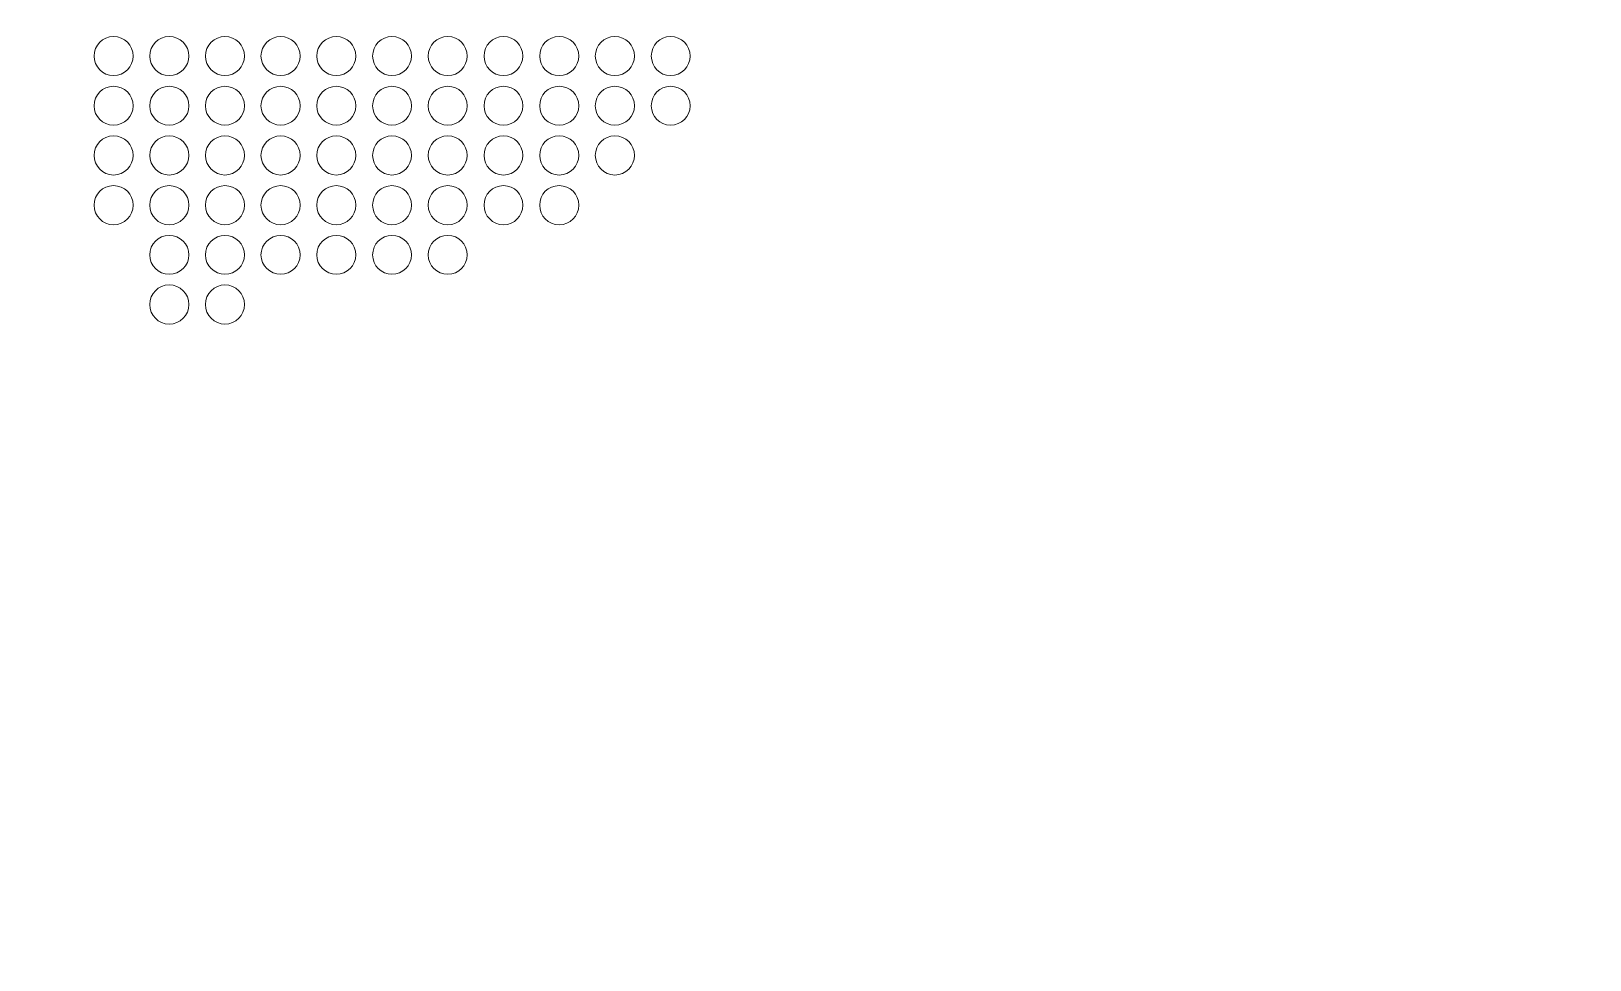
# Model space of a CAD drawing. Header units: inches. Extents: x 243 to 900, y -519 to -86.
# Drawn here: x 572.9 to 642.1, y -435.4 to -394.1 of the extents above; entities that cross this region are included whole.
import ezdxf

# ---------------------------------------------------------------- set-up
doc = ezdxf.new("R2010")
doc.units = ezdxf.units.IN
doc.header["$MEASUREMENT"] = 0
doc.layers.add('Layer 1', color=7, linetype='Continuous')

# ---------------------------------------------------------------- blocks, each defined once
blk = doc.blocks.new('block 3')
at = {"layer": 'Layer 1', "lineweight": 0}
blk.add_open_spline([(898.138, -484.267), (898.138, -494.991), (889.368, -503.763), (878.645, -503.763), (878.645, -503.763), (266.12, -503.763), (266.12, -503.763), (255.397, -503.763), (246.624, -494.991), (246.624, -484.267), (246.624, -484.267), (246.624, -108.507), (246.624, -108.507), (246.624, -97.783), (255.397, -89.011), (266.12, -89.011), (266.12, -89.011), (878.645, -89.011), (878.645, -89.011), (889.368, -89.011), (898.138, -97.783), (898.138, -108.507), (898.138, -108.507), (898.138, -484.267), (898.138, -484.267)], degree=3, knots=[0, 0, 0, 0, 1, 1, 1, 2, 2, 2, 3, 3, 3, 4, 4, 4, 5, 5, 5, 6, 6, 6, 7, 7, 7, 8, 8, 8, 8], dxfattribs=at)
blk = doc.blocks.new('block 2')
at = {"layer": 'Layer 1'}
blk.add_blockref('block 3', (0, 0), dxfattribs=at)
blk = doc.blocks.new('block 265')
at = {"layer": 'Layer 1', "lineweight": 0}
for points in [[(577.447, -395.23), (577.447, -395.703), (577.053, -396.1), (576.577, -396.1), (576.088, -396.1), (575.71, -395.703), (575.71, -395.23), (575.71, -394.742), (576.088, -394.362), (576.577, -394.362), (577.053, -394.362), (577.447, -394.742), (577.447, -395.23)], [(579.921, -395.23), (579.921, -395.703), (579.525, -396.1), (579.049, -396.1), (578.562, -396.1), (578.182, -395.703), (578.182, -395.23), (578.182, -394.742), (578.562, -394.362), (579.049, -394.362), (579.525, -394.362), (579.921, -394.742), (579.921, -395.23)], [(582.391, -395.23), (582.391, -395.703), (581.997, -396.1), (581.524, -396.1), (581.048, -396.1), (580.651, -395.703), (580.651, -395.23), (580.651, -394.742), (581.048, -394.362), (581.524, -394.362), (581.997, -394.362), (582.391, -394.742), (582.391, -395.23)], [(584.865, -395.23), (584.865, -395.703), (584.466, -396.1), (583.993, -396.1), (583.522, -396.1), (583.123, -395.703), (583.123, -395.23), (583.123, -394.742), (583.522, -394.362), (583.993, -394.362), (584.466, -394.362), (584.865, -394.742), (584.865, -395.23)], [(587.334, -395.23), (587.334, -395.703), (586.954, -396.1), (586.465, -396.1), (585.991, -396.1), (585.597, -395.703), (585.597, -395.23), (585.597, -394.742), (585.991, -394.362), (586.465, -394.362), (586.954, -394.362), (587.334, -394.742), (587.334, -395.23)], [(589.809, -395.23), (589.809, -395.703), (589.423, -396.1), (588.937, -396.1), (588.466, -396.1), (588.083, -395.703), (588.083, -395.23), (588.083, -394.742), (588.466, -394.362), (588.937, -394.362), (589.423, -394.362), (589.809, -394.742), (589.809, -395.23)], [(592.276, -395.23), (592.276, -395.703), (591.901, -396.1), (591.425, -396.1), (590.935, -396.1), (590.552, -395.703), (590.552, -395.23), (590.552, -394.742), (590.935, -394.362), (591.425, -394.362), (591.901, -394.362), (592.276, -394.742), (592.276, -395.23)], [(594.753, -395.23), (594.753, -395.703), (594.37, -396.1), (593.897, -396.1), (593.41, -396.1), (593.03, -395.703), (593.03, -395.23), (593.03, -394.742), (593.41, -394.362), (593.897, -394.362), (594.37, -394.362), (594.753, -394.742), (594.753, -395.23)], [(597.241, -395.23), (597.241, -395.703), (596.844, -396.1), (596.369, -396.1), (595.88, -396.1), (595.501, -395.703), (595.501, -395.23), (595.501, -394.742), (595.88, -394.362), (596.369, -394.362), (596.844, -394.362), (597.241, -394.742), (597.241, -395.23)], [(599.71, -395.23), (599.71, -395.703), (599.33, -396.1), (598.841, -396.1), (598.367, -396.1), (597.971, -395.703), (597.971, -395.23), (597.971, -394.742), (598.367, -394.362), (598.841, -394.362), (599.33, -394.362), (599.71, -394.742), (599.71, -395.23)], [(602.182, -395.23), (602.182, -395.703), (601.799, -396.1), (601.31, -396.1), (600.839, -396.1), (600.459, -395.703), (600.459, -395.23), (600.459, -394.742), (600.839, -394.362), (601.31, -394.362), (601.799, -394.362), (602.182, -394.742), (602.182, -395.23)]]:
    blk.add_open_spline(points, degree=3, knots=[0, 0, 0, 0, 1, 1, 1, 2, 2, 2, 3, 3, 3, 4, 4, 4, 4], dxfattribs=at)
blk = doc.blocks.new('block 266')
at = {"layer": 'Layer 1', "lineweight": 0}
for points in [[(577.447, -397.443), (577.447, -397.916), (577.053, -398.298), (576.577, -398.298), (576.088, -398.298), (575.71, -397.916), (575.71, -397.443), (575.71, -396.954), (576.088, -396.573), (576.577, -396.573), (577.053, -396.573), (577.447, -396.954), (577.447, -397.443)], [(579.921, -397.443), (579.921, -397.916), (579.525, -398.298), (579.049, -398.298), (578.562, -398.298), (578.182, -397.916), (578.182, -397.443), (578.182, -396.954), (578.562, -396.573), (579.049, -396.573), (579.525, -396.573), (579.921, -396.954), (579.921, -397.443)], [(582.391, -397.443), (582.391, -397.916), (581.997, -398.298), (581.524, -398.298), (581.048, -398.298), (580.651, -397.916), (580.651, -397.443), (580.651, -396.954), (581.048, -396.573), (581.524, -396.573), (581.997, -396.573), (582.391, -396.954), (582.391, -397.443)], [(584.865, -397.443), (584.865, -397.916), (584.466, -398.298), (583.993, -398.298), (583.522, -398.298), (583.123, -397.916), (583.123, -397.443), (583.123, -396.954), (583.522, -396.573), (583.993, -396.573), (584.466, -396.573), (584.865, -396.954), (584.865, -397.443)], [(587.334, -397.443), (587.334, -397.916), (586.954, -398.298), (586.465, -398.298), (585.991, -398.298), (585.597, -397.916), (585.597, -397.443), (585.597, -396.954), (585.991, -396.573), (586.465, -396.573), (586.954, -396.573), (587.334, -396.954), (587.334, -397.443)], [(589.809, -397.443), (589.809, -397.916), (589.423, -398.298), (588.937, -398.298), (588.466, -398.298), (588.083, -397.916), (588.083, -397.443), (588.083, -396.954), (588.466, -396.573), (588.937, -396.573), (589.423, -396.573), (589.809, -396.954), (589.809, -397.443)], [(592.276, -397.443), (592.276, -397.916), (591.901, -398.298), (591.425, -398.298), (590.935, -398.298), (590.552, -397.916), (590.552, -397.443), (590.552, -396.954), (590.935, -396.573), (591.425, -396.573), (591.901, -396.573), (592.276, -396.954), (592.276, -397.443)], [(594.753, -397.443), (594.753, -397.916), (594.37, -398.298), (593.897, -398.298), (593.41, -398.298), (593.03, -397.916), (593.03, -397.443), (593.03, -396.954), (593.41, -396.573), (593.897, -396.573), (594.37, -396.573), (594.753, -396.954), (594.753, -397.443)], [(597.241, -397.443), (597.241, -397.916), (596.844, -398.298), (596.369, -398.298), (595.88, -398.298), (595.501, -397.916), (595.501, -397.443), (595.501, -396.954), (595.88, -396.573), (596.369, -396.573), (596.844, -396.573), (597.241, -396.954), (597.241, -397.443)], [(599.71, -397.443), (599.71, -397.916), (599.33, -398.298), (598.841, -398.298), (598.367, -398.298), (597.971, -397.916), (597.971, -397.443), (597.971, -396.954), (598.367, -396.573), (598.841, -396.573), (599.33, -396.573), (599.71, -396.954), (599.71, -397.443)], [(602.182, -397.443), (602.182, -397.916), (601.799, -398.298), (601.31, -398.298), (600.839, -398.298), (600.459, -397.916), (600.459, -397.443), (600.459, -396.954), (600.839, -396.573), (601.31, -396.573), (601.799, -396.573), (602.182, -396.954), (602.182, -397.443)]]:
    blk.add_open_spline(points, degree=3, knots=[0, 0, 0, 0, 1, 1, 1, 2, 2, 2, 3, 3, 3, 4, 4, 4, 4], dxfattribs=at)
blk = doc.blocks.new('block 267')
at = {"layer": 'Layer 1', "lineweight": 0}
for points in [[(577.447, -399.641), (577.447, -400.116), (577.053, -400.513), (576.577, -400.513), (576.088, -400.513), (575.71, -400.116), (575.71, -399.641), (575.71, -399.17), (576.088, -398.773), (576.577, -398.773), (577.053, -398.773), (577.447, -399.17), (577.447, -399.641)], [(579.921, -399.641), (579.921, -400.116), (579.525, -400.513), (579.049, -400.513), (578.562, -400.513), (578.182, -400.116), (578.182, -399.641), (578.182, -399.17), (578.562, -398.773), (579.049, -398.773), (579.525, -398.773), (579.921, -399.17), (579.921, -399.641)], [(582.391, -399.641), (582.391, -400.116), (581.997, -400.513), (581.524, -400.513), (581.048, -400.513), (580.651, -400.116), (580.651, -399.641), (580.651, -399.17), (581.048, -398.773), (581.524, -398.773), (581.997, -398.773), (582.391, -399.17), (582.391, -399.641)], [(584.865, -399.641), (584.865, -400.116), (584.466, -400.513), (583.993, -400.513), (583.522, -400.513), (583.123, -400.116), (583.123, -399.641), (583.123, -399.17), (583.522, -398.773), (583.993, -398.773), (584.466, -398.773), (584.865, -399.17), (584.865, -399.641)], [(587.334, -399.641), (587.334, -400.116), (586.954, -400.513), (586.465, -400.513), (585.991, -400.513), (585.597, -400.116), (585.597, -399.641), (585.597, -399.17), (585.991, -398.773), (586.465, -398.773), (586.954, -398.773), (587.334, -399.17), (587.334, -399.641)], [(589.809, -399.641), (589.809, -400.116), (589.423, -400.513), (588.937, -400.513), (588.466, -400.513), (588.083, -400.116), (588.083, -399.641), (588.083, -399.17), (588.466, -398.773), (588.937, -398.773), (589.423, -398.773), (589.809, -399.17), (589.809, -399.641)], [(592.276, -399.641), (592.276, -400.116), (591.901, -400.513), (591.425, -400.513), (590.935, -400.513), (590.552, -400.116), (590.552, -399.641), (590.552, -399.17), (590.935, -398.773), (591.425, -398.773), (591.901, -398.773), (592.276, -399.17), (592.276, -399.641)], [(594.753, -399.641), (594.753, -400.116), (594.37, -400.513), (593.897, -400.513), (593.41, -400.513), (593.03, -400.116), (593.03, -399.641), (593.03, -399.17), (593.41, -398.773), (593.897, -398.773), (594.37, -398.773), (594.753, -399.17), (594.753, -399.641)], [(597.241, -399.641), (597.241, -400.116), (596.844, -400.513), (596.369, -400.513), (595.88, -400.513), (595.501, -400.116), (595.501, -399.641), (595.501, -399.17), (595.88, -398.773), (596.369, -398.773), (596.844, -398.773), (597.241, -399.17), (597.241, -399.641)], [(599.71, -399.641), (599.71, -400.116), (599.33, -400.513), (598.841, -400.513), (598.367, -400.513), (597.971, -400.116), (597.971, -399.641), (597.971, -399.17), (598.367, -398.773), (598.841, -398.773), (599.33, -398.773), (599.71, -399.17), (599.71, -399.641)]]:
    blk.add_open_spline(points, degree=3, knots=[0, 0, 0, 0, 1, 1, 1, 2, 2, 2, 3, 3, 3, 4, 4, 4, 4], dxfattribs=at)
blk = doc.blocks.new('block 268')
at = {"layer": 'Layer 1', "lineweight": 0}
for points in [[(577.447, -401.854), (577.447, -402.326), (577.053, -402.723), (576.577, -402.723), (576.088, -402.723), (575.71, -402.326), (575.71, -401.854), (575.71, -401.365), (576.088, -400.985), (576.577, -400.985), (577.053, -400.985), (577.447, -401.365), (577.447, -401.854)], [(579.921, -401.854), (579.921, -402.326), (579.525, -402.723), (579.049, -402.723), (578.562, -402.723), (578.182, -402.326), (578.182, -401.854), (578.182, -401.365), (578.562, -400.985), (579.049, -400.985), (579.525, -400.985), (579.921, -401.365), (579.921, -401.854)], [(582.391, -401.854), (582.391, -402.326), (581.997, -402.723), (581.524, -402.723), (581.048, -402.723), (580.651, -402.326), (580.651, -401.854), (580.651, -401.365), (581.048, -400.985), (581.524, -400.985), (581.997, -400.985), (582.391, -401.365), (582.391, -401.854)], [(584.865, -401.854), (584.865, -402.326), (584.466, -402.723), (583.993, -402.723), (583.522, -402.723), (583.123, -402.326), (583.123, -401.854), (583.123, -401.365), (583.522, -400.985), (583.993, -400.985), (584.466, -400.985), (584.865, -401.365), (584.865, -401.854)], [(587.334, -401.854), (587.334, -402.326), (586.954, -402.723), (586.465, -402.723), (585.991, -402.723), (585.597, -402.326), (585.597, -401.854), (585.597, -401.365), (585.991, -400.985), (586.465, -400.985), (586.954, -400.985), (587.334, -401.365), (587.334, -401.854)], [(589.809, -401.854), (589.809, -402.326), (589.423, -402.723), (588.937, -402.723), (588.466, -402.723), (588.083, -402.326), (588.083, -401.854), (588.083, -401.365), (588.466, -400.985), (588.937, -400.985), (589.423, -400.985), (589.809, -401.365), (589.809, -401.854)], [(592.276, -401.854), (592.276, -402.326), (591.901, -402.723), (591.425, -402.723), (590.935, -402.723), (590.552, -402.326), (590.552, -401.854), (590.552, -401.365), (590.935, -400.985), (591.425, -400.985), (591.901, -400.985), (592.276, -401.365), (592.276, -401.854)], [(594.753, -401.854), (594.753, -402.326), (594.37, -402.723), (593.897, -402.723), (593.41, -402.723), (593.03, -402.326), (593.03, -401.854), (593.03, -401.365), (593.41, -400.985), (593.897, -400.985), (594.37, -400.985), (594.753, -401.365), (594.753, -401.854)], [(597.241, -401.854), (597.241, -402.326), (596.844, -402.723), (596.369, -402.723), (595.88, -402.723), (595.501, -402.326), (595.501, -401.854), (595.501, -401.365), (595.88, -400.985), (596.369, -400.985), (596.844, -400.985), (597.241, -401.365), (597.241, -401.854)]]:
    blk.add_open_spline(points, degree=3, knots=[0, 0, 0, 0, 1, 1, 1, 2, 2, 2, 3, 3, 3, 4, 4, 4, 4], dxfattribs=at)
blk = doc.blocks.new('block 269')
at = {"layer": 'Layer 1', "lineweight": 0}
for points in [[(579.921, -404.065), (579.921, -404.539), (579.525, -404.921), (579.049, -404.921), (578.562, -404.921), (578.182, -404.539), (578.182, -404.065), (578.182, -403.577), (578.562, -403.197), (579.049, -403.197), (579.525, -403.197), (579.921, -403.577), (579.921, -404.065)], [(582.391, -404.065), (582.391, -404.539), (581.997, -404.921), (581.524, -404.921), (581.048, -404.921), (580.651, -404.539), (580.651, -404.065), (580.651, -403.577), (581.048, -403.197), (581.524, -403.197), (581.997, -403.197), (582.391, -403.577), (582.391, -404.065)], [(584.865, -404.065), (584.865, -404.539), (584.466, -404.921), (583.993, -404.921), (583.522, -404.921), (583.123, -404.539), (583.123, -404.065), (583.123, -403.577), (583.522, -403.197), (583.993, -403.197), (584.466, -403.197), (584.865, -403.577), (584.865, -404.065)], [(587.334, -404.065), (587.334, -404.539), (586.954, -404.921), (586.465, -404.921), (585.991, -404.921), (585.597, -404.539), (585.597, -404.065), (585.597, -403.577), (585.991, -403.197), (586.465, -403.197), (586.954, -403.197), (587.334, -403.577), (587.334, -404.065)], [(589.809, -404.065), (589.809, -404.539), (589.423, -404.921), (588.937, -404.921), (588.466, -404.921), (588.083, -404.539), (588.083, -404.065), (588.083, -403.577), (588.466, -403.197), (588.937, -403.197), (589.423, -403.197), (589.809, -403.577), (589.809, -404.065)], [(592.276, -404.065), (592.276, -404.539), (591.901, -404.921), (591.425, -404.921), (590.935, -404.921), (590.552, -404.539), (590.552, -404.065), (590.552, -403.577), (590.935, -403.197), (591.425, -403.197), (591.901, -403.197), (592.276, -403.577), (592.276, -404.065)]]:
    blk.add_open_spline(points, degree=3, knots=[0, 0, 0, 0, 1, 1, 1, 2, 2, 2, 3, 3, 3, 4, 4, 4, 4], dxfattribs=at)
blk = doc.blocks.new('block 270')
at = {"layer": 'Layer 1', "lineweight": 0}
for points in [[(579.921, -406.264), (579.921, -406.735), (579.525, -407.134), (579.049, -407.134), (578.562, -407.134), (578.182, -406.735), (578.182, -406.264), (578.182, -405.791), (578.562, -405.393), (579.049, -405.393), (579.525, -405.393), (579.921, -405.791), (579.921, -406.264)], [(582.391, -406.264), (582.391, -406.735), (581.997, -407.134), (581.524, -407.134), (581.048, -407.134), (580.651, -406.735), (580.651, -406.264), (580.651, -405.791), (581.048, -405.393), (581.524, -405.393), (581.997, -405.393), (582.391, -405.791), (582.391, -406.264)]]:
    blk.add_open_spline(points, degree=3, knots=[0, 0, 0, 0, 1, 1, 1, 2, 2, 2, 3, 3, 3, 4, 4, 4, 4], dxfattribs=at)
blk = doc.blocks.new('block 217')
at = {"layer": 'Layer 1'}
for name in ['block 265', 'block 266', 'block 267', 'block 268', 'block 269', 'block 270']:
    blk.add_blockref(name, (0, 0), dxfattribs=at)
blk = doc.blocks.new('block 149')
at = {"layer": 'Layer 1'}
blk.add_blockref('block 217', (0, 0), dxfattribs=at)
blk = doc.blocks.new('block 4')
at = {"layer": 'Layer 1'}
blk.add_blockref('block 149', (0, 0), dxfattribs=at)

msp = doc.modelspace()

# ---------------------------------------------------------------- linework, layer by layer
at = {"layer": 'Layer 1', "lineweight": 0}
msp.add_open_spline([(771.889, -89.011), (771.889, -89.011), (266.12, -89.011), (266.12, -89.011), (255.397, -89.011), (246.624, -97.783), (246.624, -108.507), (246.624, -108.507), (246.624, -499.044), (246.624, -499.044), (246.624, -509.767), (255.397, -518.54), (266.12, -518.54), (266.12, -518.54), (371.556, -518.54), (371.556, -518.54), (400.967, -304.591), (562.913, -132.915), (771.889, -89.011)], degree=3, knots=[0, 0, 0, 0, 1, 1, 1, 2, 2, 2, 3, 3, 3, 4, 4, 4, 5, 5, 5, 6, 6, 6, 6], dxfattribs=at)

# ---------------------------------------------------------------- block references
at = {"layer": 'Layer 1'}
for name in ['block 2', 'block 4']:
    msp.add_blockref(name, (0, 0), dxfattribs=at)

doc.saveas('drawing.dxf')
